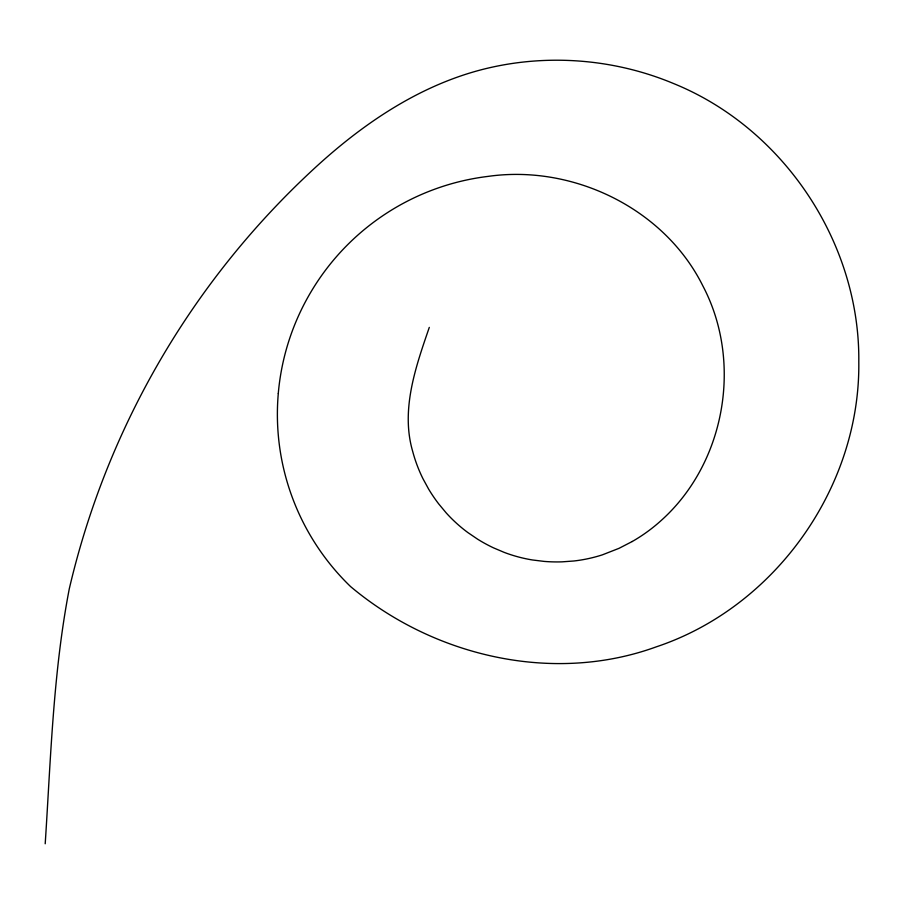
<?xml version="1.0" encoding="UTF-8"?>
<svg xmlns="http://www.w3.org/2000/svg" width="904" height="904" viewBox="0 0 904 904"><rect width="100%" height="100%" fill="white"/><g stroke="black" fill="none" stroke-linecap="round" stroke-linejoin="round"><path stroke-width="1.36" d="M45.2 843.782C50.782 758.682 53.087 672.825 69.269 588.888A827.25 827.25 0 0 1 315.27 167.579C365.114 121.78 423.795 82.49 490.669 67.495C551.44 53.833 616.234 59.528 673.683 83.586C783.836 128.357 860.077 243.006 858.8 361.894C860.371 487.199 775.191 607.183 656.293 646.846C552.966 684.407 433.581 656.372 350.594 586.583A238.837 238.837 0 0 1 318.547 548.468A238.984 238.984 0 0 1 293.393 500.319A238.984 238.984 0 0 1 278.285 393.568M429.298 327.384C415.817 366.583 400.528 409.715 412.665 451.311A145.476 145.476 0 0 0 422.948 478.679L428.598 489.041A155.669 155.669 0 0 0 438.666 503.856L446.226 512.941A145.476 145.476 0 0 0 467.876 532.569L477.64 539.202A155.669 155.669 0 0 0 493.369 547.79L504.24 552.4A145.476 145.476 0 0 0 532.467 559.971L544.185 561.407A155.669 155.669 0 0 0 562.107 561.847L573.882 560.988A145.476 145.476 0 0 0 602.448 554.819L618.991 548.344L632.291 541.485M278.285 393.432A238.984 238.984 0 0 1 311.575 290.896A238.984 238.984 0 0 1 344.707 247.685A238.984 238.984 0 0 1 386.652 213.163A238.984 238.984 0 0 1 435.299 188.981A238.984 238.984 0 0 1 488.137 176.382C572.978 164.313 664.35 208.372 702.849 285.89C742.964 361.995 725.324 463.051 661.152 520.523A166.618 166.618 0 0 1 632.291 541.485"/></g></svg>
